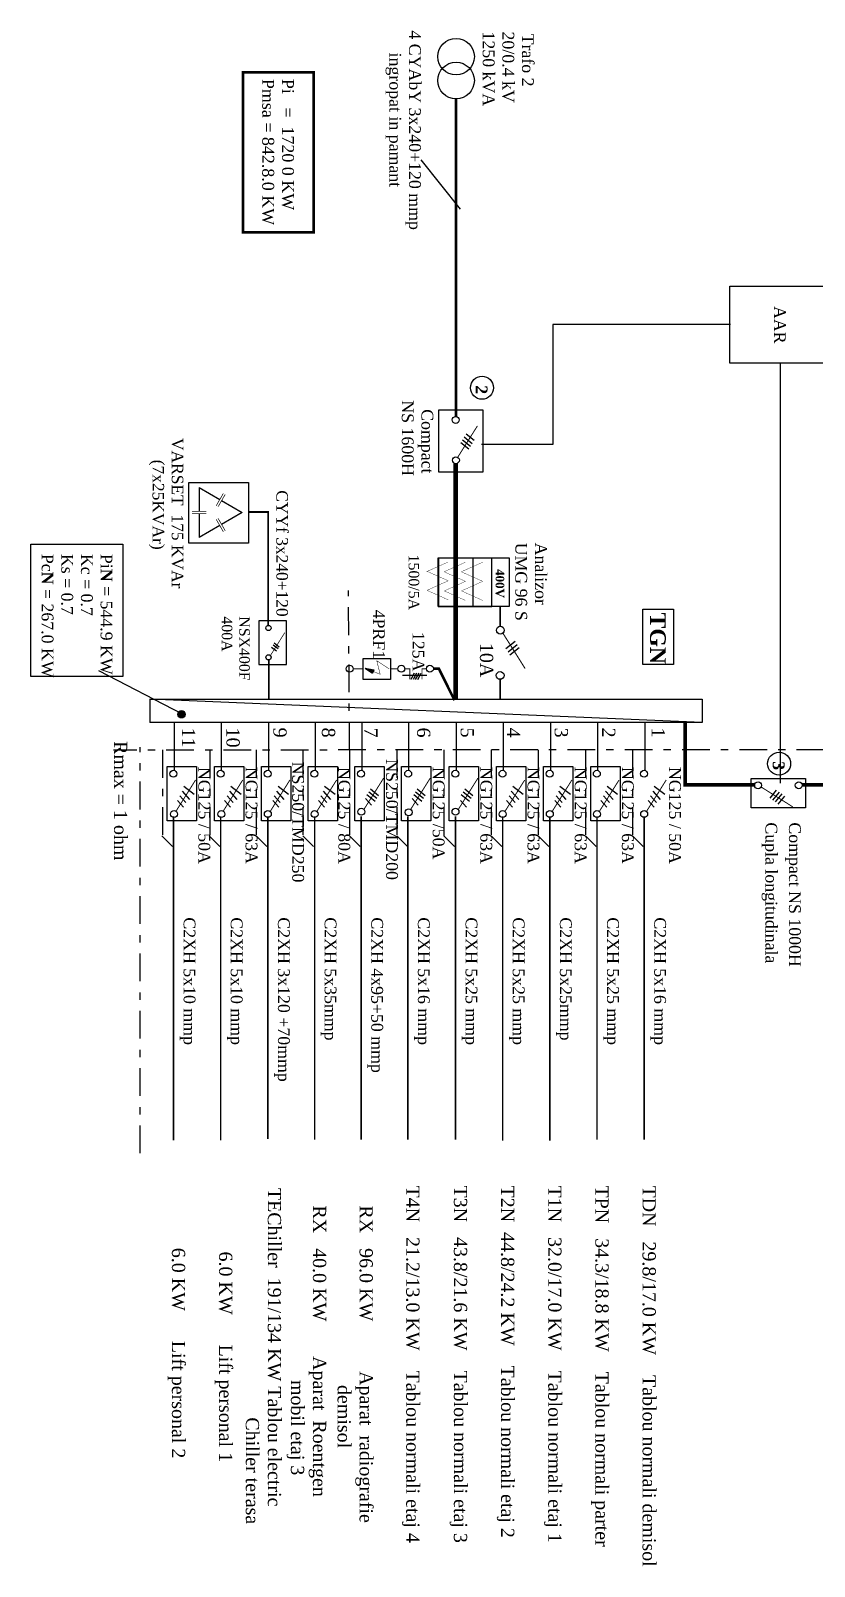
# Model space of a CAD drawing. Extents: x -12085 to 47, y -14993 to 123352.
# Drawn here: x -12065.15 to -12050.2, y -14935.86 to -14906.56 of the extents above; entities that cross this region are included whole.
import ezdxf

# ---------------------------------------------------------------- set-up
doc = ezdxf.new("R2010")
doc.units = 0
doc.header["$MEASUREMENT"] = 0
doc.linetypes.add('DOUBLE_DASHED', pattern=[1.093611, 0.529167, -0.211667, 0.141111, -0.211667])
doc.layers.add('Circuite', color=7, linetype='CONTINUOUS', lineweight=25)
for name, color, linetype in [('circuite prize normal', 7, 'CONTINUOUS'), ('ELECTRICAL', 7, 'CONTINUOUS'), ('Texte', 7, 'CONTINUOUS')]:
    doc.layers.add(name, color=color, linetype=linetype)

msp = doc.modelspace()

# ---------------------------------------------------------------- hatches: boundary and pattern name
at = {"layer": 'Circuite', "linetype": 'Continuous'}
h = msp.add_hatch(color=256, dxfattribs=at)
h.paths.add_polyline_path([(-12058.614, -14918.785), (-12058.6, -14918.751), (-12058.76, -14918.723)])
h.paths.add_polyline_path([(-12058.628, -14918.82), (-12058.614, -14918.785), (-12058.76, -14918.723), (-12058.768, -14918.722)])
at = {"layer": 'ELECTRICAL', "linetype": 'Continuous'}
msp.add_hatch(color=256, dxfattribs=at).paths.add_polyline_path([(-12062.272, -14919.531, 1), (-12062.272, -14919.673, 1)])

# ---------------------------------------------------------------- linework, layer by layer
at = {"layer": 'Circuite', "linetype": 'Continuous', "ltscale": 5}
for p, q in [((-12056.947, -14909.964), (-12057.7, -14909.023)), ((-12051.798, -14912.163), (-12055.184, -14912.163)), ((-12055.184, -14912.163), (-12055.184, -14914.456)), ((-12050.851, -14912.903), (-12050.851, -14920.917)), ((-12055.184, -14914.456), (-12056.551, -14914.456))]:
    msp.add_line(p, q, dxfattribs=at)
at = {"layer": 'Circuite', "linetype": 'Continuous'}
for p, q in [((-12061.937, -14915.276), (-12061.937, -14915.732)), ((-12061.937, -14915.276), (-12061.542, -14915.504)), ((-12061.507, -14915.525), (-12061.112, -14915.753)), ((-12061.937, -14915.773), (-12061.937, -14916.229)), ((-12061.542, -14916.001), (-12061.937, -14916.229)), ((-12061.112, -14915.753), (-12061.507, -14915.981)), ((-12058.769, -14918.721), (-12058.6, -14918.751)), ((-12058.769, -14918.721), (-12058.628, -14918.82)), ((-12058.6, -14918.751), (-12058.628, -14918.82)), ((-12057.588, -14918.865), (-12058.055, -14918.865)), ((-12057.83, -14918.82), (-12057.897, -14918.938)), ((-12057.786, -14918.82), (-12057.853, -14918.938)), ((-12057.745, -14918.82), (-12057.812, -14918.938)), ((-12057.704, -14918.824), (-12057.771, -14918.942))]:
    msp.add_line(p, q, dxfattribs=at)
at = {"layer": 'Circuite', "linetype": 'DOUBLE_DASHED'}
for p, q in [((-12060.553, -14918.319), (-12060.46, -14918.393)), ((-12060.523, -14918.274), (-12060.43, -14918.349)), ((-12060.504, -14918.242), (-12060.411, -14918.317)), ((-12056.081, -14918.346), (-12055.908, -14918.208)), ((-12056.041, -14918.408), (-12055.868, -14918.269)), ((-12056.005, -14918.467), (-12055.832, -14918.328))]:
    msp.add_line(p, q, dxfattribs=at)
at = {"layer": 'Circuite', "linetype": 'Continuous', "ltscale": 5, "const_width": 0.05, "flags": 128}
for points in [[(-12057.036, -14913.914), (-12057.036, -14907.843)], [(-12057.464, -14918.73), (-12057.362, -14918.73), (-12057.063, -14919.335)]]:
    msp.add_lwpolyline(points, dxfattribs=at)
at = {"layer": 'Circuite', "linetype": 'Continuous', "ltscale": 5}
for points in [[(-12049.918, -14911.433), (-12049.918, -14912.902), (-12051.81, -14912.902), (-12051.81, -14911.433)], [(-12056.022, -14916.616), (-12056.022, -14917.546), (-12057.374, -14917.546), (-12057.374, -14916.616)], [(-12052.882, -14917.594), (-12052.882, -14918.651), (-12053.469, -14918.651), (-12053.469, -14917.594)]]:
    msp.add_lwpolyline(points, close=True, dxfattribs=at)
at = {"layer": 'Circuite', "linetype": 'Continuous'}
for points in [[(-12060.995, -14915.181), (-12060.995, -14916.34), (-12062.135, -14916.34), (-12062.135, -14915.181)], [(-12060.8, -14917.817), (-12060.8, -14918.652), (-12060.267, -14918.652), (-12060.267, -14917.817)], [(-12058.286, -14918.536), (-12058.286, -14918.938), (-12058.805, -14918.938), (-12058.805, -14918.536)]]:
    msp.add_lwpolyline(points, close=True, dxfattribs=at)
at = {"layer": 'Circuite', "linetype": 'Continuous', "flags": 128}
for points, const_width in [([(-12061.542, -14915.504), (-12061.474, -14915.386), (-12061.61, -14915.622)], 0.0136), ([(-12061.507, -14915.525), (-12061.439, -14915.407), (-12061.575, -14915.642)], 0.0136), ([(-12061.937, -14915.732), (-12061.801, -14915.732), (-12062.073, -14915.732)], 0.0136), ([(-12061.878, -14915.732), (-12061.996, -14915.732)], 0.00681), ([(-12061.513, -14915.453), (-12061.572, -14915.555)], 0.00681), ([(-12061.477, -14915.473), (-12061.536, -14915.576)], 0.00681), ([(-12060.618, -14917.906), (-12060.618, -14915.742), (-12061.004, -14915.742)], 0.034), ([(-12061.937, -14915.773), (-12061.801, -14915.773), (-12062.073, -14915.773)], 0.0136), ([(-12061.878, -14915.773), (-12061.996, -14915.773)], 0.00681), ([(-12061.542, -14916.002), (-12061.474, -14916.119), (-12061.61, -14915.884)], 0.0136), ([(-12061.507, -14915.981), (-12061.439, -14916.099), (-12061.575, -14915.863)], 0.0136), ([(-12061.513, -14916.053), (-12061.572, -14915.95)], 0.00681), ([(-12061.477, -14916.032), (-12061.536, -14915.93)], 0.00681), ([(-12056.191, -14917.921), (-12056.191, -14917.54)], 0.0303), ([(-12060.619, -14917.892), (-12060.618, -14917.906)], 0.034), ([(-12060.585, -14918.495), (-12060.301, -14918.043)], 0.0136), ([(-12056.138, -14918.057), (-12055.716, -14918.729)], 0.0202), ([(-12056.138, -14918.057), (-12055.716, -14918.729)], 0.0202), ([(-12060.608, -14919.308), (-12060.608, -14918.566)], 0.034), ([(-12058.306, -14918.738), (-12058.546, -14918.581), (-12058.481, -14918.84), (-12058.768, -14918.72), (-12058.768, -14918.72)], 0.009), ([(-12058.803, -14918.734), (-12059.002, -14918.734)], 0.018), ([(-12058.143, -14918.734), (-12058.284, -14918.734)], 0.018), ([(-12058.024, -14918.733), (-12057.917, -14918.733), (-12057.917, -14918.934)], 0.018), ([(-12057.604, -14918.733), (-12057.683, -14918.733), (-12057.683, -14918.934)], 0.018), ([(-12056.191, -14919.307), (-12056.191, -14918.92)], 0.0303)]:
    msp.add_lwpolyline(points, dxfattribs=dict(at, const_width=const_width))
at = {"layer": 'Circuite', "linetype": 'Continuous', "ltscale": 5}
for centre in [(-12057.033, -14907.054), (-12057.033, -14907.509)]:
    msp.add_circle(centre, 0.349, dxfattribs=at)
at = {"layer": 'Circuite', "color": 1, "linetype": 'Continuous', "ltscale": 5}
for centre in [(-12056.538, -14913.372), (-12050.868, -14920.545)]:
    msp.add_circle(centre, 0.219, dxfattribs=at)
at = {"layer": 'Circuite', "linetype": 'Continuous'}
for centre, radius in [((-12060.614, -14917.956), 0.05), ((-12056.189, -14917.998), 0.0743), ((-12060.612, -14918.515), 0.05), ((-12059.065, -14918.734), 0.0662), ((-12058.077, -14918.734), 0.0662), ((-12057.533, -14918.732), 0.0662), ((-12056.192, -14918.861), 0.0743)]:
    msp.add_circle(centre, radius, dxfattribs=at)
at = {"layer": 'ELECTRICAL', "linetype": 'Continuous'}
for p, q in [((-12057.04, -14913.92), (-12057.04, -14913.92)), ((-12063.859, -14918.768), (-12062.262, -14919.596)), ((-12062.878, -14919.312), (-12062.878, -14919.759)), ((-12052.334, -14919.759), (-12062.878, -14919.312)), ((-12057.938, -14920.639), (-12057.938, -14920.639)), ((-12050.826, -14920.666), (-12050.826, -14920.666)), ((-12062.231, -14920.972), (-12062.032, -14921.129)), ((-12061.331, -14920.972), (-12061.132, -14921.129)), ((-12060.431, -14920.972), (-12060.232, -14921.129)), ((-12059.541, -14920.972), (-12059.342, -14921.129)), ((-12055.951, -14920.972), (-12055.752, -14921.129)), ((-12055.05, -14920.972), (-12054.852, -14921.129)), ((-12054.15, -14920.972), (-12053.951, -14921.129)), ((-12053.25, -14920.972), (-12053.051, -14921.129)), ((-12062.35, -14921.247), (-12062.237, -14921.375)), ((-12062.302, -14921.157), (-12062.189, -14921.285)), ((-12062.26, -14921.072), (-12062.118, -14921.228)), ((-12061.45, -14921.247), (-12061.337, -14921.375)), ((-12061.402, -14921.157), (-12061.289, -14921.285)), ((-12061.36, -14921.072), (-12061.218, -14921.228)), ((-12060.531, -14921.247), (-12060.417, -14921.375)), ((-12060.502, -14921.157), (-12060.389, -14921.285)), ((-12060.46, -14921.072), (-12060.318, -14921.228)), ((-12059.66, -14921.247), (-12059.546, -14921.375)), ((-12059.612, -14921.157), (-12059.498, -14921.285)), ((-12059.569, -14921.072), (-12059.427, -14921.228)), ((-12058.762, -14921.21), (-12058.648, -14921.338)), ((-12057.871, -14921.21), (-12057.758, -14921.338)), ((-12056.95, -14921.247), (-12056.837, -14921.375)), ((-12056.07, -14921.247), (-12055.956, -14921.375)), ((-12056.022, -14921.157), (-12055.908, -14921.285)), ((-12055.979, -14921.072), (-12055.837, -14921.228)), ((-12055.15, -14921.247), (-12055.036, -14921.375)), ((-12055.122, -14921.157), (-12055.008, -14921.285)), ((-12055.079, -14921.072), (-12054.937, -14921.228)), ((-12054.27, -14921.247), (-12054.156, -14921.375)), ((-12054.222, -14921.157), (-12054.108, -14921.285)), ((-12054.179, -14921.072), (-12054.037, -14921.228)), ((-12053.369, -14921.247), (-12053.256, -14921.375)), ((-12053.321, -14921.157), (-12053.208, -14921.285)), ((-12053.279, -14921.072), (-12053.137, -14921.228))]:
    msp.add_line(p, q, dxfattribs=at)
at = {"layer": 'ELECTRICAL', "linetype": 'DOUBLE_DASHED'}
for p, q in [((-12056.843, -14914.248), (-12056.689, -14914.371)), ((-12056.944, -14914.417), (-12056.79, -14914.54)), ((-12056.908, -14914.363), (-12056.755, -14914.486)), ((-12056.876, -14914.31), (-12056.723, -14914.433)), ((-12059.065, -14920.277), (-12059.086, -14917.243)), ((-12009.541, -14920.258), (-12063.571, -14920.286)), ((-12063.062, -14927.978), (-12063.059, -14920.23)), ((-12062.636, -14920.283), (-12062.636, -14921.921)), ((-12061.735, -14920.283), (-12061.735, -14921.921)), ((-12060.845, -14920.283), (-12060.845, -14921.921)), ((-12059.955, -14920.283), (-12059.955, -14921.921)), ((-12059.065, -14920.283), (-12059.065, -14921.921)), ((-12058.165, -14920.283), (-12058.165, -14921.921)), ((-12057.265, -14920.283), (-12057.265, -14921.921)), ((-12056.365, -14920.283), (-12056.365, -14921.921)), ((-12055.464, -14920.283), (-12055.464, -14921.921)), ((-12054.564, -14920.283), (-12054.564, -14921.921)), ((-12053.664, -14920.283), (-12053.664, -14921.921)), ((-12058.733, -14921.136), (-12058.579, -14921.259)), ((-12058.697, -14921.081), (-12058.543, -14921.204)), ((-12058.665, -14921.028), (-12058.511, -14921.152)), ((-12057.842, -14921.136), (-12057.688, -14921.259)), ((-12057.807, -14921.081), (-12057.653, -14921.204)), ((-12057.775, -14921.028), (-12057.621, -14921.152)), ((-12056.933, -14921.136), (-12056.779, -14921.259)), ((-12056.897, -14921.081), (-12056.743, -14921.204)), ((-12056.865, -14921.028), (-12056.711, -14921.152)), ((-12050.925, -14921.051), (-12051.048, -14921.205)), ((-12050.87, -14921.087), (-12050.994, -14921.241)), ((-12050.818, -14921.119), (-12050.941, -14921.273)), ((-12050.768, -14921.163), (-12050.891, -14921.317)), ((-12062.645, -14921.921), (-12062.443, -14922.124)), ((-12061.745, -14921.921), (-12061.543, -14922.124)), ((-12060.845, -14921.921), (-12060.643, -14922.124)), ((-12059.955, -14921.921), (-12059.753, -14922.124)), ((-12059.065, -14921.921), (-12058.862, -14922.124)), ((-12058.165, -14921.921), (-12057.962, -14922.124)), ((-12057.265, -14921.921), (-12057.062, -14922.124)), ((-12056.365, -14921.921), (-12056.162, -14922.124)), ((-12055.464, -14921.921), (-12055.262, -14922.124)), ((-12054.564, -14921.921), (-12054.362, -14922.124)), ((-12053.664, -14921.921), (-12053.462, -14922.124))]:
    msp.add_line(p, q, dxfattribs=at)
at = {"layer": 'ELECTRICAL', "color": 1, "linetype": 'Continuous', "const_width": 0.05}
msp.add_lwpolyline([(-12059.749, -14907.355), (-12059.749, -14910.404), (-12061.101, -14910.404), (-12061.101, -14907.355)], close=True, dxfattribs=at)
at = {"layer": 'ELECTRICAL', "linetype": 'Continuous', "flags": 128}
msp.add_lwpolyline([(-12059.749, -14907.355), (-12059.749, -14910.404), (-12061.101, -14910.404), (-12061.101, -14907.355), (-12059.749, -14907.355)], dxfattribs=at)
at = {"layer": 'ELECTRICAL', "linetype": 'Continuous'}
for points in [[(-12056.525, -14913.795), (-12056.525, -14914.985), (-12057.36, -14914.985), (-12057.36, -14913.795)], [(-12063.395, -14916.354), (-12063.395, -14918.879), (-12065.15, -14918.879), (-12065.15, -14916.354)], [(-12061.984, -14920.6), (-12061.984, -14921.637), (-12062.544, -14921.637), (-12062.544, -14920.6)], [(-12061.084, -14920.6), (-12061.084, -14921.637), (-12061.644, -14921.637), (-12061.644, -14920.6)], [(-12060.184, -14920.6), (-12060.184, -14921.637), (-12060.744, -14921.637), (-12060.744, -14920.6)], [(-12059.294, -14920.6), (-12059.294, -14921.637), (-12059.854, -14921.637), (-12059.854, -14920.6)], [(-12058.404, -14920.6), (-12058.404, -14921.637), (-12058.964, -14921.637), (-12058.964, -14920.6)], [(-12057.513, -14920.6), (-12057.513, -14921.637), (-12058.073, -14921.637), (-12058.073, -14920.6)], [(-12056.604, -14920.6), (-12056.604, -14921.637), (-12057.164, -14921.637), (-12057.164, -14920.6)], [(-12055.703, -14920.6), (-12055.703, -14921.637), (-12056.263, -14921.637), (-12056.263, -14920.6)], [(-12054.803, -14920.6), (-12054.803, -14921.637), (-12055.363, -14921.637), (-12055.363, -14920.6)], [(-12053.903, -14920.6), (-12053.903, -14921.637), (-12054.463, -14921.637), (-12054.463, -14920.6)], [(-12050.362, -14921.388), (-12051.399, -14921.388), (-12051.399, -14920.828), (-12050.362, -14920.828)]]:
    msp.add_lwpolyline(points, close=True, dxfattribs=at)
at = {"layer": 'ELECTRICAL', "linetype": 'Continuous', "flags": 128}
for points, const_width in [([(-12057.002, -14914.698), (-12056.626, -14914.1)], 0.018), ([(-12057.043, -14915.514), (-12057.043, -14914.815)], 0.09), ([(-12057.042, -14915.461), (-12057.042, -14919.308)], 0.09), ([(-12062.411, -14919.767), (-12062.411, -14920.672)], 0.027), ([(-12061.511, -14919.767), (-12061.511, -14920.672)], 0.027), ([(-12060.611, -14919.767), (-12060.611, -14920.672)], 0.027), ([(-12060.611, -14919.767), (-12060.611, -14920.672)], 0.027), ([(-12060.611, -14919.767), (-12060.611, -14920.672)], 0.027), ([(-12059.72, -14919.767), (-12059.72, -14920.672)], 0.027), ([(-12059.72, -14919.767), (-12059.72, -14920.672)], 0.027), ([(-12059.72, -14919.767), (-12059.72, -14920.672)], 0.027), ([(-12058.83, -14919.767), (-12058.83, -14920.672)], 0.027), ([(-12058.83, -14919.767), (-12058.83, -14920.672)], 0.027), ([(-12058.83, -14919.767), (-12058.83, -14920.672)], 0.027), ([(-12057.94, -14919.767), (-12057.94, -14920.672)], 0.027), ([(-12057.94, -14919.767), (-12057.94, -14920.672)], 0.027), ([(-12057.94, -14919.767), (-12057.94, -14920.626)], 0.018), ([(-12057.03, -14919.767), (-12057.03, -14920.672)], 0.027), ([(-12056.13, -14919.767), (-12056.13, -14920.672)], 0.027), ([(-12055.23, -14919.767), (-12055.23, -14920.672)], 0.027), ([(-12054.33, -14919.767), (-12054.33, -14920.672)], 0.027), ([(-12054.33, -14919.767), (-12054.33, -14920.672)], 0.027), ([(-12053.43, -14919.767), (-12053.43, -14920.672)], 0.027), ([(-12053.43, -14919.767), (-12053.43, -14920.672)], 0.027), ([(-12051.32, -14920.95), (-12051.32, -14920.95), (-12051.32, -14920.95), (-12052.661, -14920.95), (-12052.661, -14919.756)], 0.07), ([(-12050.427, -14920.95), (-12050.427, -14920.95), (-12050.427, -14920.95), (-12049.32, -14920.95), (-12049.32, -14919.756)], 0.07), ([(-12062.379, -14921.454), (-12062.004, -14920.856)], 0.018), ([(-12062.379, -14921.454), (-12062.004, -14920.856)], 0.018), ([(-12061.479, -14921.454), (-12061.104, -14920.856)], 0.018), ([(-12061.479, -14921.454), (-12061.104, -14920.856)], 0.018), ([(-12060.579, -14921.454), (-12060.204, -14920.856)], 0.018), ([(-12060.579, -14921.454), (-12060.204, -14920.856)], 0.018), ([(-12059.689, -14921.454), (-12059.313, -14920.856)], 0.018), ([(-12059.689, -14921.454), (-12059.313, -14920.856)], 0.018), ([(-12058.791, -14921.417), (-12058.415, -14920.819)], 0.018), ([(-12057.9, -14921.417), (-12057.525, -14920.819)], 0.018), ([(-12056.99, -14921.417), (-12056.615, -14920.819)], 0.018), ([(-12056.099, -14921.454), (-12055.723, -14920.856)], 0.018), ([(-12056.099, -14921.454), (-12055.723, -14920.856)], 0.018), ([(-12055.198, -14921.454), (-12054.823, -14920.856)], 0.018), ([(-12055.198, -14921.454), (-12054.823, -14920.856)], 0.018), ([(-12054.298, -14921.454), (-12053.923, -14920.856)], 0.018), ([(-12054.298, -14921.454), (-12053.923, -14920.856)], 0.018), ([(-12053.398, -14921.454), (-12053.023, -14920.856)], 0.018), ([(-12053.398, -14921.454), (-12053.023, -14920.856)], 0.018), ([(-12051.206, -14920.993), (-12050.608, -14921.369)], 0.018), ([(-12062.425, -14921.551), (-12062.425, -14927.729)], 0.027), ([(-12062.425, -14921.551), (-12062.425, -14927.706)], 0.027), ([(-12061.525, -14921.551), (-12061.525, -14927.729)], 0.027), ([(-12061.525, -14921.551), (-12061.525, -14927.706)], 0.027), ([(-12060.625, -14921.551), (-12060.625, -14927.706)], 0.027), ([(-12059.734, -14921.551), (-12059.734, -14927.718)], 0.027), ([(-12058.844, -14921.551), (-12058.844, -14927.718)], 0.027), ([(-12057.954, -14921.551), (-12057.954, -14927.718)], 0.027), ([(-12057.044, -14921.551), (-12057.044, -14927.718)], 0.027), ([(-12056.144, -14921.551), (-12056.144, -14927.741)], 0.027), ([(-12056.144, -14921.551), (-12056.144, -14927.718)], 0.027), ([(-12055.244, -14921.551), (-12055.244, -14927.741)], 0.027), ([(-12055.244, -14921.551), (-12055.244, -14927.718)], 0.027), ([(-12054.344, -14921.551), (-12054.344, -14927.718)], 0.027), ([(-12054.344, -14921.551), (-12054.344, -14927.718)], 0.027), ([(-12053.444, -14921.551), (-12053.444, -14927.718)], 0.027)]:
    msp.add_lwpolyline(points, dxfattribs=dict(at, const_width=const_width))
at = {"layer": 'ELECTRICAL', "linetype": 'Continuous'}
msp.add_lwpolyline([(-12062.878, -14919.312), (-12052.334, -14919.312), (-12052.334, -14919.759), (-12062.878, -14919.759)], dxfattribs=at)
for centre, radius in [((-12057.04, -14913.985), 0.0662), ((-12057.037, -14914.754), 0.0662), ((-12062.272, -14919.602), 0.071), ((-12062.427, -14920.738), 0.0662), ((-12061.527, -14920.738), 0.0662), ((-12060.627, -14920.738), 0.0662), ((-12059.737, -14920.738), 0.0662), ((-12058.847, -14920.738), 0.0662), ((-12057.947, -14920.738), 0.0662), ((-12057.047, -14920.738), 0.0662), ((-12056.147, -14920.738), 0.0662), ((-12055.247, -14920.738), 0.0662), ((-12054.347, -14920.738), 0.0662), ((-12053.446, -14920.738), 0.0662), ((-12051.271, -14920.958), 0.0662), ((-12050.493, -14920.956), 0.0662), ((-12062.415, -14921.507), 0.0662), ((-12061.515, -14921.507), 0.0662), ((-12060.625, -14921.507), 0.0662), ((-12059.734, -14921.507), 0.0662), ((-12058.843, -14921.461), 0.0662), ((-12058.843, -14921.461), 0.0662), ((-12057.936, -14921.473), 0.0662), ((-12057.044, -14921.461), 0.0662), ((-12056.144, -14921.507), 0.0662), ((-12055.244, -14921.507), 0.0662), ((-12054.344, -14921.507), 0.0662), ((-12053.444, -14921.507), 0.0662)]:
    msp.add_circle(centre, radius, dxfattribs=at)
at = {"layer": 'Texte', "linetype": 'Continuous'}
for p, q in [((-12057.371, -14916.617), (-12057.371, -14917.547)), ((-12056.714, -14916.617), (-12056.714, -14917.547)), ((-12057.374, -14917.546), (-12056.35, -14917.546))]:
    msp.add_line(p, q, dxfattribs=at)
at = {"layer": 'Texte', "linetype": 'Continuous', "const_width": 0.00657, "flags": 128}
for points in [[(-12057.195, -14916.702), (-12057.601, -14916.883)], [(-12057.182, -14917.055), (-12057.588, -14916.874)], [(-12056.856, -14916.702), (-12057.262, -14916.883)], [(-12056.853, -14917.066), (-12057.259, -14916.884)], [(-12056.527, -14916.702), (-12056.933, -14916.883)], [(-12056.524, -14917.066), (-12056.931, -14916.884)], [(-12057.182, -14917.055), (-12057.588, -14917.237)], [(-12056.853, -14917.066), (-12057.259, -14917.248)], [(-12056.524, -14917.066), (-12056.931, -14917.248)], [(-12057.182, -14917.419), (-12057.588, -14917.237)], [(-12056.853, -14917.43), (-12057.259, -14917.248)], [(-12056.524, -14917.43), (-12056.931, -14917.248)]]:
    msp.add_lwpolyline(points, dxfattribs=at)
at = {"layer": 'Texte', "linetype": 'Continuous'}
msp.add_lwpolyline([(-12056.022, -14916.616), (-12056.022, -14917.546), (-12056.35, -14917.546), (-12056.35, -14916.616)], close=True, dxfattribs=at)

# ---------------------------------------------------------------- texts
at = {"layer": 'Circuite', "linetype": 'Continuous', "attachment_point": 1, "rotation": 270}
for s, insert, char_height, width in [('{\\fTimes New Roman|b0|i0|c0|p18;VARSET  175 KVAr\\P     (7x25KVAr)}', (-12062.238, -14914.33), 0.22, 2.83991), ('{\\fTimes New Roman|b0|i0|c0|p18;NSX400F\\P400A}', (-12060.97, -14917.734), 0.2, 1.74668), ('{\\fTimes New Roman|b0|i0|c0|p18;4PRF1}', (-12058.393, -14917.606), 0.22501, 2.00758), ('{\\fTimes New Roman|b0|i0|c0|p18;125A}', (-12057.639, -14918.03), 0.22501, 0.72545)]:
    msp.add_mtext(s, dxfattribs=dict(at, insert=insert, char_height=char_height, width=width))
at = {"layer": 'Circuite', "linetype": 'DOUBLE_DASHED', "insert": (-12060.242, -14915.328), "char_height": 0.22, "width": 3.78875, "attachment_point": 1, "rotation": 270}
msp.add_mtext('{\\fTimes New Roman|b0|i0|c0|p18;CYYf 3x240+120}', dxfattribs=at)
at = {"layer": 'circuite prize normal', "linetype": 'Continuous', "insert": (-12060.373, -14928.64), "char_height": 0.25202, "width": 17.17508, "attachment_point": 1, "rotation": 270}
msp.add_mtext('{\\fTimes New Roman|b0|i0|c0|p18;TEChiller  191/134 KW Tablou electric \\P                                              Chiller terasa}', dxfattribs=at)
at = {"layer": 'ELECTRICAL', "linetype": 'DOUBLE_DASHED', "attachment_point": 1, "rotation": 270}
for s, insert, char_height, width in [('{\\fTimes New Roman|b0|i0|c0|p18;4 CYAbY 3x240+120 mmp\\P     ingropat in pamant}', (-12057.706, -14906.552), 0.22501, 5.01036), ('\\fTimes New Roman|b0|i0|c0|p18;Rmax = 1 ohm', (-12063.308, -14920.115), 0.25202, 15.23268), ('{\\fTimes New Roman|b0|i0|c0|p18;C2XH 5x10 mmp}', (-12062.007, -14923.477), 0.22501, 5.01036), ('{\\fTimes New Roman|b0|i0|c0|p18;C2XH 5x10 mmp}', (-12061.107, -14923.477), 0.22501, 5.01036), ('{\\fTimes New Roman|b0|i0|c0|p18;C2XH 3x120 +70mmp}', (-12060.207, -14923.477), 0.22501, 5.01036), ('{\\fTimes New Roman|b0|i0|c0|p18;C2XH 5x35mmp}', (-12059.316, -14923.477), 0.22501, 5.01036), ('{\\fTimes New Roman|b0|i0|c0|p18;C2XH 4x95+50 mmp}', (-12058.426, -14923.477), 0.22501, 5.01036), ('{\\fTimes New Roman|b0|i0|c0|p18;C2XH 5x16 mmp}', (-12057.536, -14923.477), 0.22501, 5.01036), ('{\\fTimes New Roman|b0|i0|c0|p18;C2XH 5x25 mmp}', (-12056.626, -14923.477), 0.22501, 5.01036), ('{\\fTimes New Roman|b0|i0|c0|p18;C2XH 5x25 mmp}', (-12055.726, -14923.477), 0.22501, 5.01036), ('{\\fTimes New Roman|b0|i0|c0|p18;C2XH 5x25mmp}', (-12054.826, -14923.477), 0.22501, 5.01036), ('{\\fTimes New Roman|b0|i0|c0|p18;C2XH 5x25 mmp}', (-12053.926, -14923.477), 0.22501, 5.01036), ('{\\fTimes New Roman|b0|i0|c0|p18;C2XH 5x16 mmp}', (-12053.026, -14923.477), 0.22501, 5.01036), ('\\pt2.0161;{\\fTimes New Roman|b0|i0|c0|p18;     T4N   21.2/13.0 KW    Tablou normali etaj 4}', (-12057.732, -14928.118), 0.25202, 15.23268), ('{\\fTimes New Roman|b0|i0|c0|p18;     T3N   43.8/21.6 KW    Tablou normali etaj 3}', (-12056.822, -14928.118), 0.25202, 15.23268), ('{\\fTimes New Roman|b0|i0|c0|p18;     T2N  44.8/24.2 KW    Tablou normali etaj 2}', (-12055.922, -14928.118), 0.25202, 15.23268), ('{\\fTimes New Roman|b0|i0|c0|p18;     T1N   32.0/17.0 KW    Tablou normali etaj 1}', (-12055.022, -14928.118), 0.25202, 15.23268), ('{\\fTimes New Roman|b0|i0|c0|p18;     TPN   34.3/18.8 KW    Tablou normali parter}', (-12054.122, -14928.118), 0.25202, 15.23268), ('{\\fTimes New Roman|b0|i0|c0|p18;     TDN   29.8/17.0 KW    Tablou normali demisol}', (-12053.222, -14928.118), 0.25202, 15.23268), ('\\pt5.5444;{\\fTimes New Roman|b0|i0|c0|p18;         RX   40.0 KW       Aparat  Roentgen \\P\\ptz;                                            mobil etaj 3}', (-12059.512, -14928.118), 0.25202, 15.23268), ('{\\fTimes New Roman|b0|i0|c0|p18;         RX   96.0 KW          Aparat  radiografie\\P                                             demisol}', (-12058.622, -14928.118), 0.25202, 15.23268), ('{\\fTimes New Roman|b0|i0|c0|p18;                 6.0 KW      Lift personal 2}', (-12062.203, -14928.165), 0.25202, 15.23268), ('{\\fTimes New Roman|b0|i0|c0|p18;                  6.0 KW      Lift personal 1}', (-12061.303, -14928.141), 0.25202, 15.23268)]:
    msp.add_mtext(s, dxfattribs=dict(at, insert=insert, char_height=char_height, width=width))
at = {"layer": 'ELECTRICAL', "linetype": 'Continuous', "attachment_point": 1, "rotation": 270}
for s, insert, char_height, width in [('{\\fTimes New Roman|b0|i0|c0|p18;Trafo 2}', (-12055.55, -14906.614), 0.22501, 9.53969), ('{\\fTimes New Roman|b0|i0|c0|p18;Pi   =  1720 0 KW\\PPmsa = 842.8.0 KW}', (-12060.127, -14907.478), 0.22681, 2.89763), ('\\fTimes New Roman|b0|i0|c0|p18;AAR', (-12050.742, -14911.812), 0.22501, 0.72545), ('{\\fTimes New Roman|b1|i0|c0|p18;\\C1;2}', (-12056.434, -14913.324), 0.22501, 0.72545), ('{\\fTimes New Roman|b0|i0|c0|p18;Pi\\fTimes New Roman|b1|i0|c0|p18;N\\fTimes New Roman|b0|i0|c0|p18; = 544.9 KW\\PKc = 0.7\\PKs = 0.7\\PPc\\fTimes New Roman|b1|i0|c0|p18;N\\fTimes New Roman|b0|i0|c0|p18; = 267.0 KW}', (-12063.591, -14916.541), 0.225015, 3.27837), ('{\\fTimes New Roman|b1|i0|c0|p18;\\C7;TGN}', (-12053.031, -14917.661), 0.3, 6.40415), ('{\\fTimes New Roman|b0|i0|c0|p18;11}', (-12062.013, -14919.856), 0.25275, 0.81487), ('{\\fTimes New Roman|b0|i0|c0|p18;10}', (-12061.162, -14919.856), 0.25275, 0.81487), ('{\\fTimes New Roman|b0|i0|c0|p18;9}', (-12060.267, -14919.856), 0.25275, 0.81487), ('{\\fTimes New Roman|b0|i0|c0|p18;8}', (-12059.341, -14919.856), 0.25275, 0.81487), ('{\\fTimes New Roman|b0|i0|c0|p18;7}', (-12058.531, -14919.856), 0.25275, 0.81487), ('{\\fTimes New Roman|b0|i0|c0|p18;6}', (-12057.524, -14919.856), 0.25275, 0.81487), ('{\\fTimes New Roman|b0|i0|c0|p18;5}', (-12056.692, -14919.856), 0.25275, 0.81487), ('{\\fTimes New Roman|b0|i0|c0|p18;4}', (-12055.81, -14919.856), 0.25275, 0.81487), ('{\\fTimes New Roman|b0|i0|c0|p18;3}', (-12054.898, -14919.856), 0.25275, 0.81487), ('{\\fTimes New Roman|b0|i0|c0|p18;2}', (-12053.994, -14919.856), 0.25275, 0.81487), ('{\\fTimes New Roman|b0|i0|c0|p18;1}', (-12053.048, -14919.856), 0.25275, 0.81487), ('{\\fTimes New Roman|b0|i0|c0|p18;NG125 / 50A }', (-12061.724, -14920.607), 0.225, 62.98872), ('{\\fTimes New Roman|b0|i0|c0|p18;NG125 / 63A }', (-12060.824, -14920.607), 0.225, 62.98872), ('{\\fTimes New Roman|b0|i0|c0|p18;NS250/TMD250}', (-12059.935, -14920.507), 0.225, 62.98872), ('{\\fTimes New Roman|b0|i0|c0|p18;NG125 / 80A }', (-12059.053, -14920.607), 0.225, 62.98872), ('{\\fTimes New Roman|b0|i0|c0|p18;NS250/TMD200}', (-12058.144, -14920.46), 0.225, 62.98872), ('{\\fTimes New Roman|b0|i0|c0|p18;NG125 /50A }', (-12057.253, -14920.607), 0.225, 62.98872), ('{\\fTimes New Roman|b0|i0|c0|p18;NG125 / 63A }', (-12056.344, -14920.607), 0.225, 62.98872), ('{\\fTimes New Roman|b0|i0|c0|p18;NG125 / 63A }', (-12055.443, -14920.607), 0.225, 62.98872), ('{\\fTimes New Roman|b0|i0|c0|p18;NG125 / 63A }', (-12054.543, -14920.607), 0.225, 62.98872), ('\\pt6.525;{\\fTimes New Roman|b0|i0|c0|p18;NG125 / 63A }', (-12053.643, -14920.607), 0.225, 62.98872), ('{\\fTimes New Roman|b0|i0|c0|p18;NG125 / 50A }', (-12052.743, -14920.607), 0.225, 62.98872), ('{\\fTimes New Roman|b1|i0|c0|p18;\\C1;3}', (-12050.764, -14920.497), 0.22501, 0.72545)]:
    msp.add_mtext(s, dxfattribs=dict(at, insert=insert, char_height=char_height, width=width))
at = {"layer": 'Texte', "linetype": 'Continuous', "attachment_point": 1, "rotation": 270}
for s, insert, char_height, width in [('{\\fTimes New Roman|b0|i0|c0|p18;20/0.4 kV\\P1250 kVA}', (-12055.924, -14906.574), 0.22501, 1.89523), ('{\\fTimes New Roman|b0|i0|c0|p18;  Compact \\PNS 1600H}', (-12057.468, -14913.611), 0.22501, 1.89523), ('{\\fTimes New Roman|b0|i0|c0|p18;1500/5A}', (-12057.738, -14916.556), 0.2, 1.29972), ('{\\fTimes New Roman|b1|i0|c0|p18;400V}', (-12056.114, -14916.832), 0.16429, 0.27811), ('{\\fTimes New Roman|b0|i0|c0|p18;10A}', (-12056.325, -14918.24), 0.25275, 1.74691), ('{\\fTimes New Roman|b0|i0|c0|p18;Cupla longitudinala}', (-12050.904, -14921.665), 0.22501, 3.08351), ('{\\fTimes New Roman|b0|i0|c0|p18;Compact NS 1000H}', (-12050.455, -14921.665), 0.22501, 3.08351)]:
    msp.add_mtext(s, dxfattribs=dict(at, insert=insert, char_height=char_height, width=width))
at = {"layer": 'Texte', "linetype": 'DOUBLE_DASHED', "insert": (-12055.302, -14916.327), "char_height": 0.22501, "width": 5.62796, "attachment_point": 1, "rotation": 270}
msp.add_mtext('{\\fTimes New Roman|b0|i0|c0|p18;Analizor \\PUMG 96 S}', dxfattribs=at)

doc.saveas('drawing.dxf')
